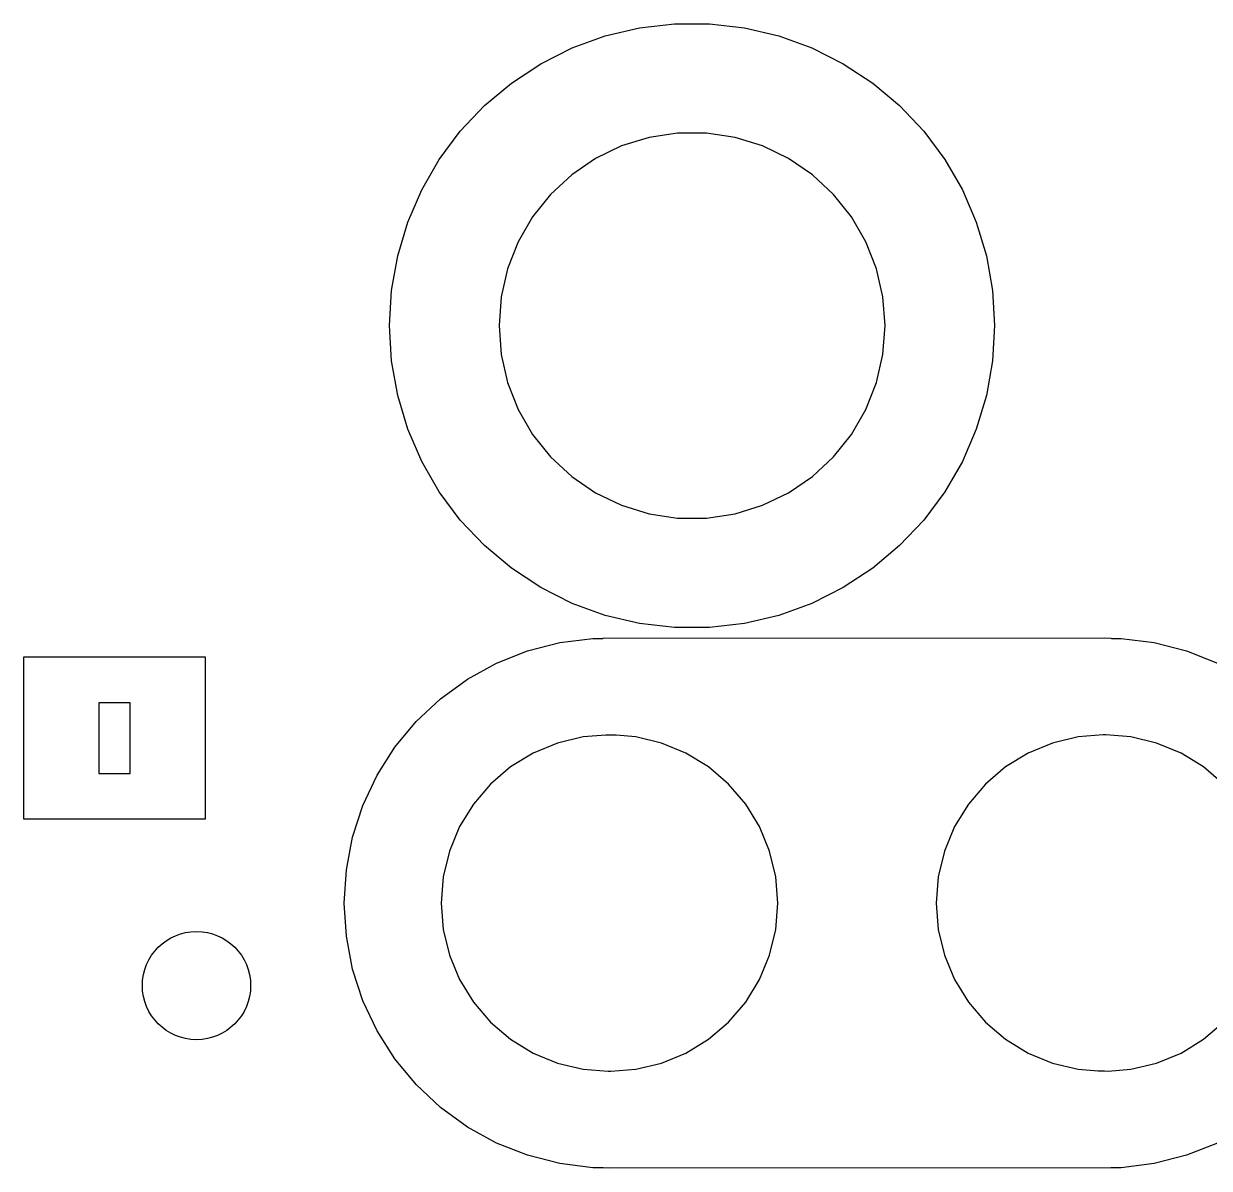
# Model space of a CAD drawing. Extents: x 48.4 to 111, y -108.5 to -46.5.
# Drawn here: x 48.44 to 59.39, y -57.31 to -46.74 of the extents above; entities that cross this region are included whole.
import ezdxf

# ---------------------------------------------------------------- set-up
doc = ezdxf.new("R2010")
doc.units = 0
doc.layers.add('BLACK', color=7, linetype='CONTINUOUS')

msp = doc.modelspace()

# ---------------------------------------------------------------- linework, layer by layer
at = {"layer": 'BLACK', "linetype": 'CONTINUOUS'}
for p, q in [((54.124827, -46.778447), (54.447543, -46.740727)), ((54.447543, -46.740727), (54.772457, -46.740727)), ((54.772457, -46.740727), (55.095173, -46.778447)), ((53.503353, -46.964504), (53.808672, -46.853377)), ((53.808672, -46.853377), (54.124827, -46.778447)), ((55.095173, -46.778447), (55.411328, -46.853377)), ((55.411328, -46.853377), (55.716647, -46.964504)), ((53.213, -47.110325), (53.503353, -46.964504)), ((55.716647, -46.964504), (56.007, -47.110325)), ((52.941539, -47.288868), (53.213, -47.110325)), ((56.007, -47.110325), (56.278461, -47.288868)), ((52.692641, -47.497718), (52.941539, -47.288868)), ((56.278461, -47.288868), (56.527359, -47.497718)), ((52.469672, -47.734051), (52.692641, -47.497718)), ((56.527359, -47.497718), (56.750328, -47.734051)), ((52.275647, -47.994672), (52.469672, -47.734051)), ((56.750328, -47.734051), (56.944353, -47.994672)), ((54.213248, -47.791717), (53.958602, -47.870265)), ((54.476757, -47.752), (54.213248, -47.791717)), ((54.743243, -47.752), (54.476757, -47.752)), ((55.006752, -47.791717), (54.743243, -47.752)), ((55.261398, -47.870265), (55.006752, -47.791717)), ((53.958602, -47.870265), (53.718507, -47.985889)), ((55.501493, -47.985889), (55.261398, -47.870265)), ((52.11319, -48.276055), (52.275647, -47.994672)), ((53.718507, -47.985889), (53.498326, -48.136005)), ((55.721674, -48.136005), (55.501493, -47.985889)), ((56.944353, -47.994672), (57.10681, -48.276055)), ((53.498326, -48.136005), (53.302979, -48.317262)), ((55.917021, -48.317262), (55.721674, -48.136005)), ((51.984499, -48.574396), (52.11319, -48.276055)), ((57.10681, -48.276055), (57.235501, -48.574396)), ((53.302979, -48.317262), (53.136828, -48.525608)), ((56.083172, -48.525608), (55.917021, -48.317262)), ((51.891313, -48.885659), (51.984499, -48.574396)), ((53.136828, -48.525608), (53.003585, -48.756391)), ((56.216415, -48.756391), (56.083172, -48.525608)), ((57.235501, -48.574396), (57.328687, -48.885659)), ((53.003585, -48.756391), (52.906227, -49.004456)), ((56.313773, -49.004456), (56.216415, -48.756391)), ((51.834892, -49.205636), (51.891313, -48.885659)), ((57.328687, -48.885659), (57.385108, -49.205636)), ((52.906227, -49.004456), (52.846928, -49.26426)), ((56.373072, -49.26426), (56.313773, -49.004456)), ((51.816, -49.53), (51.834892, -49.205636)), ((52.846928, -49.26426), (52.827014, -49.53)), ((56.392986, -49.53), (56.373072, -49.26426)), ((57.385108, -49.205636), (57.404, -49.53)), ((51.834892, -49.854364), (51.816, -49.53)), ((52.827014, -49.53), (52.846928, -49.79574)), ((56.373072, -49.79574), (56.392986, -49.53)), ((57.404, -49.53), (57.385108, -49.854364)), ((52.846928, -49.79574), (52.906227, -50.055544)), ((56.313773, -50.055544), (56.373072, -49.79574)), ((51.891313, -50.174341), (51.834892, -49.854364)), ((57.385108, -49.854364), (57.328687, -50.174341)), ((52.906227, -50.055544), (53.003585, -50.303609)), ((56.216415, -50.303609), (56.313773, -50.055544)), ((51.984499, -50.485604), (51.891313, -50.174341)), ((57.328687, -50.174341), (57.235501, -50.485604)), ((53.003585, -50.303609), (53.136828, -50.534392)), ((56.083172, -50.534392), (56.216415, -50.303609)), ((52.11319, -50.783945), (51.984499, -50.485604)), ((53.136828, -50.534392), (53.302979, -50.742738)), ((55.917021, -50.742738), (56.083172, -50.534392)), ((57.235501, -50.485604), (57.10681, -50.783945)), ((52.275647, -51.065328), (52.11319, -50.783945)), ((53.302979, -50.742738), (53.498326, -50.923995)), ((55.721674, -50.923995), (55.917021, -50.742738)), ((57.10681, -50.783945), (56.944353, -51.065328)), ((53.498326, -50.923995), (53.718507, -51.074111)), ((55.501493, -51.074111), (55.721674, -50.923995)), ((52.469672, -51.325949), (52.275647, -51.065328)), ((53.718507, -51.074111), (53.958602, -51.189735)), ((55.261398, -51.189735), (55.501493, -51.074111)), ((56.944353, -51.065328), (56.750328, -51.325949)), ((53.958602, -51.189735), (54.213248, -51.268283)), ((55.006752, -51.268283), (55.261398, -51.189735)), ((52.692641, -51.562282), (52.469672, -51.325949)), ((54.213248, -51.268283), (54.476757, -51.308)), ((54.476757, -51.308), (54.743243, -51.308)), ((54.743243, -51.308), (55.006752, -51.268283)), ((56.750328, -51.325949), (56.527359, -51.562282)), ((52.941539, -51.771132), (52.692641, -51.562282)), ((56.527359, -51.562282), (56.278461, -51.771132)), ((53.213, -51.949675), (52.941539, -51.771132)), ((56.278461, -51.771132), (56.007, -51.949675)), ((53.503353, -52.095496), (53.213, -51.949675)), ((56.007, -51.949675), (55.716647, -52.095496)), ((53.808672, -52.206623), (53.503353, -52.095496)), ((55.716647, -52.095496), (55.411328, -52.206623)), ((54.124827, -52.281553), (53.808672, -52.206623)), ((55.411328, -52.206623), (55.095173, -52.281553)), ((54.447543, -52.319273), (54.124827, -52.281553)), ((54.772457, -52.319273), (54.447543, -52.319273)), ((55.095173, -52.281553), (54.772457, -52.319273)), ((53.388916, -52.457396), (53.694163, -52.418835)), ((53.694163, -52.418835), (53.785587, -52.418835)), ((53.785587, -52.418835), (53.789263, -52.41785)), ((53.789263, -52.41785), (58.42, -52.414)), ((58.42, -52.414), (58.478737, -52.41785)), ((58.478737, -52.41785), (58.482413, -52.418835)), ((58.482413, -52.418835), (58.573837, -52.418835)), ((58.573837, -52.418835), (58.879084, -52.457396)), ((52.804841, -52.647174), (53.090908, -52.533912)), ((53.090908, -52.533912), (53.388916, -52.457396)), ((58.879084, -52.457396), (59.177092, -52.533912)), ((59.177092, -52.533912), (59.463159, -52.647174)), ((48.437403, -52.887935), (48.437403, -52.590278)), ((48.437403, -52.590278), (50.114597, -52.590278)), ((50.114597, -52.590278), (50.114597, -52.887935)), ((52.535224, -52.795397), (52.804841, -52.647174)), ((52.286311, -52.976243), (52.535224, -52.795397)), ((48.437403, -53.013769), (48.437403, -52.887935)), ((50.114597, -52.887935), (50.114597, -53.792065)), ((52.062027, -53.18686), (52.286311, -52.976243)), ((48.437403, -53.792065), (48.437403, -53.013769)), ((49.420066, -53.013769), (49.131934, -53.013769)), ((49.131934, -53.013769), (49.131934, -53.666231)), ((49.420066, -53.666231), (49.420066, -53.013769)), ((51.865908, -53.423926), (52.062027, -53.18686)), ((53.814772, -53.311822), (53.604777, -53.328349)), ((53.848, -53.314), (53.814772, -53.311822)), ((53.908264, -53.313949), (53.848, -53.314)), ((54.091223, -53.328349), (53.908264, -53.313949)), ((58.407262, -53.310209), (58.176777, -53.328349)), ((58.43247, -53.310188), (58.407262, -53.310209)), ((58.663223, -53.328349), (58.43247, -53.310188)), ((51.701049, -53.683703), (51.865908, -53.423926)), ((53.367543, -53.385304), (53.142139, -53.478669)), ((53.604777, -53.328349), (53.367543, -53.385304)), ((54.328457, -53.385304), (54.091223, -53.328349)), ((54.553861, -53.478669), (54.328457, -53.385304)), ((57.939543, -53.385304), (57.714139, -53.478669)), ((58.176777, -53.328349), (57.939543, -53.385304)), ((58.900457, -53.385304), (58.663223, -53.328349)), ((59.125861, -53.478669), (58.900457, -53.385304)), ((53.142139, -53.478669), (52.934116, -53.606146)), ((54.761884, -53.606146), (54.553861, -53.478669)), ((57.714139, -53.478669), (57.506116, -53.606146)), ((59.333884, -53.606146), (59.125861, -53.478669)), ((52.934116, -53.606146), (52.748595, -53.764595)), ((54.947405, -53.764595), (54.761884, -53.606146)), ((57.506116, -53.606146), (57.320595, -53.764595)), ((59.519405, -53.764595), (59.333884, -53.606146)), ((49.131934, -53.666231), (49.420066, -53.666231)), ((51.570048, -53.962095), (51.701049, -53.683703)), ((48.437403, -54.089722), (48.437403, -53.792065)), ((50.114597, -53.792065), (50.114597, -54.089722)), ((52.748595, -53.764595), (52.590146, -53.950116)), ((55.105854, -53.950116), (54.947405, -53.764595)), ((57.320595, -53.764595), (57.162146, -53.950116)), ((51.474971, -54.25471), (51.570048, -53.962095)), ((52.590146, -53.950116), (52.462669, -54.158139)), ((55.233331, -54.158139), (55.105854, -53.950116)), ((57.162146, -53.950116), (57.034669, -54.158139)), ((50.114597, -54.089722), (48.437403, -54.089722)), ((52.462669, -54.158139), (52.369304, -54.383543)), ((55.326696, -54.383543), (55.233331, -54.158139)), ((57.034669, -54.158139), (56.941304, -54.383543)), ((51.417319, -54.556934), (51.474971, -54.25471)), ((52.369304, -54.383543), (52.312349, -54.620777)), ((55.383651, -54.620777), (55.326696, -54.383543)), ((56.941304, -54.383543), (56.884349, -54.620777)), ((51.398, -54.864), (51.417319, -54.556934)), ((52.312349, -54.620777), (52.293207, -54.864)), ((55.402793, -54.864), (55.383651, -54.620777)), ((56.884349, -54.620777), (56.865207, -54.864)), ((51.417319, -55.171066), (51.398, -54.864)), ((52.293207, -54.864), (52.312349, -55.107223)), ((55.383651, -55.107223), (55.402793, -54.864)), ((56.865207, -54.864), (56.884349, -55.107223)), ((51.474971, -55.47329), (51.417319, -55.171066)), ((52.312349, -55.107223), (52.369304, -55.344457)), ((55.326696, -55.344457), (55.383651, -55.107223)), ((56.884349, -55.107223), (56.941304, -55.344457)), ((52.369304, -55.344457), (52.462669, -55.569861)), ((55.233331, -55.569861), (55.326696, -55.344457)), ((56.941304, -55.344457), (57.034669, -55.569861)), ((51.570048, -55.765905), (51.474971, -55.47329)), ((52.462669, -55.569861), (52.590146, -55.777884)), ((55.105854, -55.777884), (55.233331, -55.569861)), ((57.034669, -55.569861), (57.162146, -55.777884)), ((51.701049, -56.044297), (51.570048, -55.765905)), ((52.590146, -55.777884), (52.748595, -55.963405)), ((54.947405, -55.963405), (55.105854, -55.777884)), ((57.162146, -55.777884), (57.320595, -55.963405)), ((51.865908, -56.304074), (51.701049, -56.044297)), ((52.748595, -55.963405), (52.934116, -56.121854)), ((54.761884, -56.121854), (54.947405, -55.963405)), ((57.320595, -55.963405), (57.506116, -56.121854)), ((59.333884, -56.121854), (59.519405, -55.963405)), ((52.934116, -56.121854), (53.142139, -56.249331)), ((54.553861, -56.249331), (54.761884, -56.121854)), ((57.506116, -56.121854), (57.714139, -56.249331)), ((59.125861, -56.249331), (59.333884, -56.121854)), ((53.142139, -56.249331), (53.367543, -56.342696)), ((54.328457, -56.342696), (54.553861, -56.249331)), ((57.714139, -56.249331), (57.939543, -56.342696)), ((58.900457, -56.342696), (59.125861, -56.249331)), ((52.062027, -56.54114), (51.865908, -56.304074)), ((53.367543, -56.342696), (53.604777, -56.399651)), ((54.091223, -56.399651), (54.328457, -56.342696)), ((57.939543, -56.342696), (58.176777, -56.399651)), ((58.663223, -56.399651), (58.900457, -56.342696)), ((53.604777, -56.399651), (53.835529, -56.417811)), ((53.835529, -56.417811), (53.860737, -56.41779)), ((53.860737, -56.41779), (54.091223, -56.399651)), ((58.176777, -56.399651), (58.359735, -56.41405)), ((58.359735, -56.41405), (58.42, -56.414)), ((58.42, -56.414), (58.453227, -56.416177)), ((58.453227, -56.416177), (58.663223, -56.399651)), ((52.286311, -56.751757), (52.062027, -56.54114)), ((52.535224, -56.932603), (52.286311, -56.751757)), ((52.804841, -57.080826), (52.535224, -56.932603)), ((53.090908, -57.194088), (52.804841, -57.080826)), ((59.463159, -57.080826), (59.177092, -57.194088)), ((53.388916, -57.270604), (53.090908, -57.194088)), ((59.177092, -57.194088), (58.879084, -57.270604)), ((53.694163, -57.309165), (53.388916, -57.270604)), ((53.785587, -57.309165), (53.694163, -57.309165)), ((53.789263, -57.31015), (53.785587, -57.309165)), ((53.848, -57.314), (53.789263, -57.31015)), ((58.478737, -57.31015), (53.848, -57.314)), ((58.482413, -57.309165), (58.478737, -57.31015)), ((58.573837, -57.309165), (58.482413, -57.309165)), ((58.879084, -57.270604), (58.573837, -57.309165))]:
    msp.add_line(p, q, dxfattribs=at)
at = {"layer": 'BLACK'}
msp.add_circle((50.033, -55.626), 0.5, dxfattribs=at)

doc.saveas('drawing.dxf')
